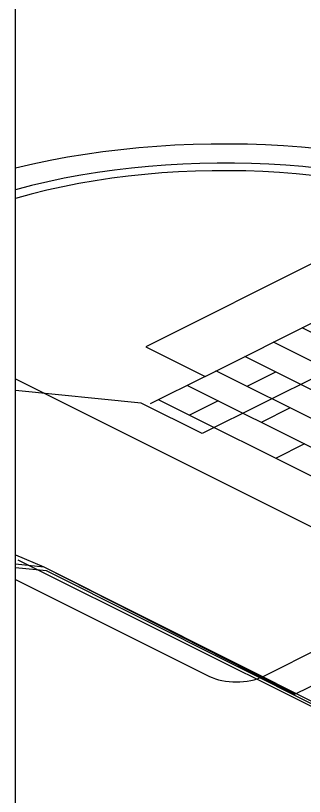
# Model space of a CAD drawing. Header units: millimetres. Extents: x 29838256 to 30236675, y -914750 to -833241.
# Drawn here: x 30033397 to 30037185, y -859183 to -848947 of the extents above; entities that cross this region are included whole.
import ezdxf

# ---------------------------------------------------------------- set-up
doc = ezdxf.new("R2010")
doc.units = ezdxf.units.MM
doc.header["$LTSCALE"] = 600
doc.header["$MEASUREMENT"] = 0
doc.layers.add('e-plan', color=9, linetype='CONTINUOUS')
doc.layers.add('e-text-box', color=7, linetype='CONTINUOUS')

msp = doc.modelspace()

# ---------------------------------------------------------------- linework, layer by layer
at = {"layer": 'e-plan', "extrusion": (0, -0.866025, 0.5)}
for p, q in [((30038286.4, -851696.9, 1102.5), (30035103.9, -853288.2, -1653.7)), ((30035881.9, -853677.2, -2327.4), (30039064.4, -852085.9, 428.7)), ((30040975.9, -854949.2, -4530.6), (30037156.9, -853039.7, -1223.2)), ((30035103.9, -853288.2, -1653.7), (30035881.9, -853677.2, -2327.4)), ((30038901.3, -854289.1, -3387.3), (30036779.6, -853228.3, -1549.9)), ((30038524.1, -854477.7, -3714), (30036402.4, -853416.9, -1876.6)), ((30038146.9, -854666.4, -4040.7), (30036025.2, -853605.5, -2203.3)), ((30036807.8, -853619.6, -2227.6), (30036430.5, -853808.2, -2554.3)), ((30033396.7, -853707.5, -2380), (30061925.2, -867971.8, -27086.5)), ((30035881.9, -853677.2, -2327.4), (30035160.5, -854037.8, -2952.1)), ((30039467, -855703.6, -5837.4), (30035647.9, -853794.1, -2530)), ((30039089.7, -855892.3, -6164.1), (30035270.7, -853982.7, -2856.7)), ((30036053.3, -853996.8, -2881), (30035676.1, -854185.4, -3207.7)), ((30036996.3, -854091.1, -3044.3), (30036619.1, -854279.7, -3371)), ((30037184.9, -854562.6, -3861), (30036807.6, -854751.2, -4187.7)), ((30036645.7, -857609.3, -9138.1), (30042421.1, -854721.6, -4136.5)), ((30033396.7, -856135.5, -6585.3), (30033765, -856173.9, -6651.8)), ((30033765, -856173.9, -6651.8), (30061925.2, -870298.2, -31115.9)), ((30033396.7, -856338.4, -6936.9), (30035938.5, -857609.3, -9138.1))]:
    msp.add_line(p, q, dxfattribs=at)
at = {"layer": 'e-plan', "color": 9, "ltscale": 0.5, "extrusion": (0, -0.866025, 0.5)}
for p, q in [((30040583.2, -852058.2, 476.6), (30035844.9, -854427.4, -3626.9)), ((30035044, -854027, -2933.4), (30033396.7, -853860.1, -2644.2)), ((30035844.9, -854427.4, -3626.9), (30035044, -854027, -2933.4)), ((30033396.7, -856015, -6376.7), (30033765, -856173.9, -6651.8)), ((30033765, -856173.9, -6651.8), (30037061.4, -857843.3, -9543.4)), ((30037061.4, -857843.3, -9543.4), (30040213.4, -856267.3, -6813.6))]:
    msp.add_line(p, q, dxfattribs=at)
at = {"layer": 'e-plan', "color": 9, "extrusion": (0, -0.866025, 0.5)}
for p, q in [((30061925.2, -870298.8, -31117), (30033428.6, -856085.3, -6498.5)), ((30033803.1, -856227, -6743.9), (30033396.7, -856184.7, -6670.7)), ((30039369, -859018, -11577.9), (30033803.1, -856227, -6743.9))]:
    msp.add_line(p, q, dxfattribs=at)
at = {"layer": 'e-plan', "extrusion": (0, -0.866025, 0.5)}
for centre, radius, start, end in [((30036129.4, -428960.3, 738142.4), 6201, 45, 116.14808), ((30036129.4, -428960.3, 738142.4), 5700.9, 45, 118.64295), ((30036129.4, -428960.3, 738142.4), 5500.9, 45, 119.78725), ((30036292.1, -436364.9, 738142.4), 500.1, 225, 315)]:
    msp.add_arc(centre, radius, start, end, dxfattribs=at)
at = {"layer": 'e-text-box'}
msp.add_lwpolyline([(30033396.7, -836130.4), (30061925.2, -836130.4), (30061925.2, -875275.1), (30033396.7, -875275.1)], close=True, dxfattribs=at)

doc.saveas('drawing.dxf')
